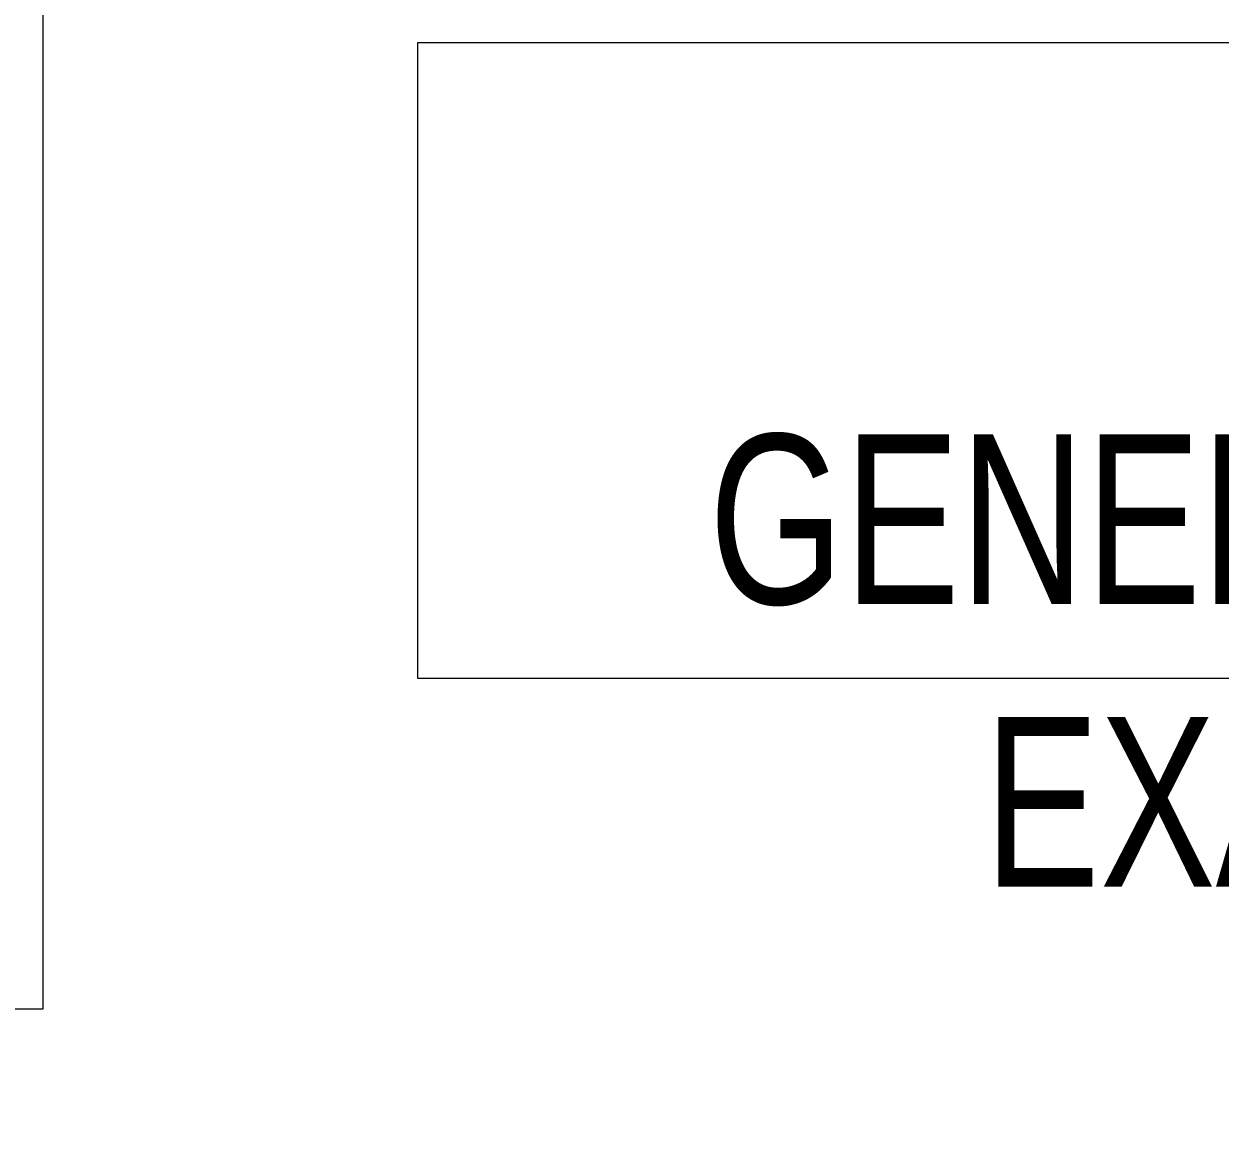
# Model space of a CAD drawing. Header units: millimetres. Extents: x -2143172 to 5255, y -610845 to 279739.
# Drawn here: x -1234013 to -1232602, y -19475 to -18173 of the extents above; entities that cross this region are included whole.
import ezdxf

# ---------------------------------------------------------------- set-up
doc = ezdxf.new("R2010")
doc.units = ezdxf.units.MM
doc.header["$LTSCALE"] = 30
for name, color, linetype, lineweight in [('72_EGR_BASE_TEXT', 7, 'Continuous', 5), ('LOADING', 163, 'Continuous', 5), ('Walls', 32, 'Continuous', 5)]:
    doc.layers.add(name, color=color, linetype=linetype, lineweight=lineweight)
doc.layers.add('Wooden Joinery', color=7, linetype='Continuous', lineweight=5, true_color=0x521300)
doc.styles.add('X3G_ENTITY_9EC9', font='swisscl.ttf', dxfattribs={"height": 0.2})

# ---------------------------------------------------------------- blocks, each defined once
blk = doc.blocks.new('A$C72370EFE')
at = {"layer": 'Wooden Joinery'}
for p, q in [((-0.01, -0.04), (-0.02, -0.04)), ((-0.01, -0.03), (-0.01, -0.07)), ((0, -0.03), (-0.01, -0.03)), ((0.04, -0.03), (0.05, -0.03)), ((0.05, -0.03), (0.05, -0.07)), ((0.05, -0.04), (0.06, -0.04)), ((-0.05, -0.07), (-0.05, -0.16)), ((-0.03, -0.07), (-0.03, -0.16)), ((-0.01, -0.06), (-0.02, -0.06)), ((0, -0.07), (-0.01, -0.07)), ((0.04, -0.07), (0.05, -0.07)), ((0.05, -0.06), (0.06, -0.06)), ((0.07, -0.07), (0.07, -0.16)), ((0.09, -0.07), (0.09, -0.16)), ((-0.01, -0.17), (-0.02, -0.17)), ((-0.01, -0.17), (-0.01, -0.19)), ((0.05, -0.17), (0.06, -0.17)), ((0.05, -0.17), (0.05, -0.19)), ((-0.01, -0.19), (-0.02, -0.19)), ((0.05, -0.19), (0.06, -0.19))]:
    blk.add_line(p, q, dxfattribs=at)
for centre, radius, start, end in [((-0.02, -0.07), 0.03, 90, 180), ((0.06, -0.07), 0.03, 0, 90), ((-0.02, -0.07), 0.01, 90, 180), ((0.06, -0.07), 0.01, 0, 90), ((-0.02, -0.16), 0.03, 180, 270), ((-0.02, -0.16), 0.01, 180, 270), ((0.06, -0.16), 0.01, 270, 0), ((0.06, -0.16), 0.03, 270, 0)]:
    blk.add_arc(centre, radius, start, end, dxfattribs=at)
blk = doc.blocks.new('A$C5DAD61B4')
at = {"layer": 'Wooden Joinery'}
for points in [[(80, 959.1), (80, 969.1), (10, 979.1), (10, 959.1)], [(940, 959.1), (940, 969.1), (1010, 979.1), (1010, 959.1)], [(70, 859.1), (70, 849.1), (0, 839.1), (0, 859.1)], [(120, 859.1), (120, 0), (80, 0), (80, 859.1)], [(950, 859.1), (950, 849.1), (1020, 839.1), (1020, 859.1)]]:
    blk.add_lwpolyline(points, close=True, dxfattribs=at)
for points in [[(45, 859.1), (45, 959.1), (20, 959.1), (20, 859.1), (45, 859.1)], [(45, 859.1), (80, 859.1), (80, 899.1), (90, 899.1), (90, 959.1), (45, 959.1), (45, 859.1)], [(975, 859.1), (940, 859.1), (940, 899.1), (930, 899.1), (930, 959.1), (975, 959.1), (975, 859.1)], [(975, 859.1), (975, 959.1), (1000, 959.1), (1000, 859.1), (975, 859.1)]]:
    blk.add_lwpolyline(points, dxfattribs=at)
blk.add_arc((80, 859.1), 860, 272.666, 0, dxfattribs=at)
at = {"layer": 'Wooden Joinery', "xscale": 999.9999999998854, "yscale": 999.9999999998854, "zscale": 999.9999999998854, "rotation": 180}
blk.add_blockref('A$C72370EFE', (120, 0), dxfattribs=at)

msp = doc.modelspace()

# ---------------------------------------------------------------- linework, layer by layer
at = {"layer": 'LOADING', "elevation": -0.1}
msp.add_lwpolyline([(-1232048.3, -18194.7), (-1232048.3, -18944.7), (-1233548.3, -18944.7), (-1233548.3, -18194.7)], close=True, dxfattribs=at)
at = {"layer": 'Walls'}
for p, q in [((-1233990.9, -17444.7), (-1233990.9, -19334.7)), ((-1233990.9, -19334.7), (-1234390.9, -19334.7))]:
    msp.add_line(p, q, dxfattribs=at)

# ---------------------------------------------------------------- block references
at = {"layer": 'Wooden Joinery', "rotation": 90.00000000000001}
msp.add_blockref('A$C5DAD61B4', (-1233531.8, -20434.7), dxfattribs=at)

# ---------------------------------------------------------------- texts
at = {"layer": '72_EGR_BASE_TEXT', "insert": (-1231826.8, -18656.9, 0), "char_height": 200, "width": 3019.253, "attachment_point": 2, "style": 'X3G_ENTITY_9EC9'}
msp.add_mtext('GENERAL CONSULTATION / EXAMINATION ROOM', dxfattribs=at)

doc.saveas('drawing.dxf')
